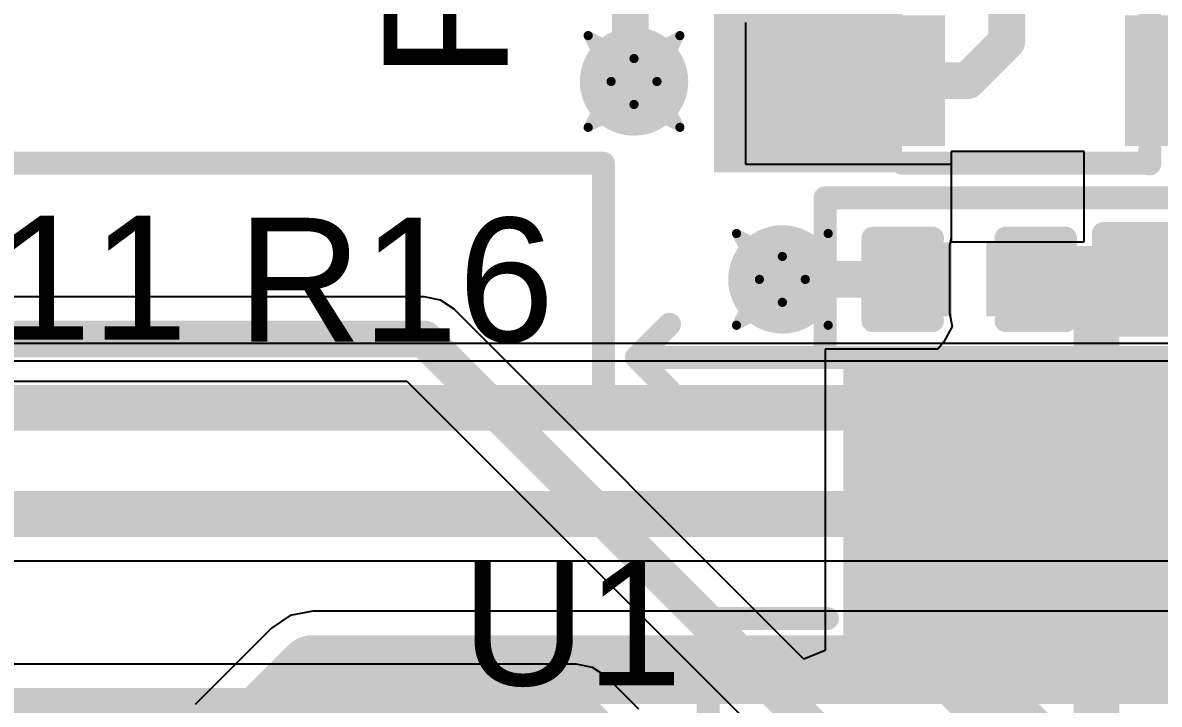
# Model space of a CAD drawing. Header units: inches. Extents: x -6 to 328, y -12 to 81.
# Drawn here: x 4.25 to 10.55, y 22.87 to 26.64 of the extents above; entities that cross this region are included whole.
import ezdxf

# ---------------------------------------------------------------- set-up
doc = ezdxf.new("R2010")
doc.units = ezdxf.units.IN
for name, color, linetype in [('Bottom Layer', 5, 'Continuous'), ('Drill Drawing', 1, 'Continuous'), ('Top Layer', 1, 'Continuous'), ('Top Overlay', 2, 'Continuous'), ('Top Paste', 8, 'Continuous'), ('Top Solder', 216, 'Continuous'), ('Via Holes', 16, 'Continuous')]:
    doc.layers.add(name, color=color, linetype=linetype)
doc.styles.add('Arial', font='', dxfattribs={"height": 0.2})
doc.styles.get('Arial').set_extended_font_data('Arial')

# ---------------------------------------------------------------- blocks, each defined once
blk = doc.blocks.new('LAN9255_ZMX019_9')
at = {"layer": 'Top Layer'}
for points in [[(-8.45, -4.5), (-6.95, -4.5), (-6.95, -4.7), (-8.45, -4.7)], [(-8.45, -4.9), (-6.95, -4.9), (-6.95, -5.1), (-8.45, -5.1)], [(-8.45, -5.3), (-6.95, -5.3), (-6.95, -5.5), (-8.45, -5.5)], [(-8.45, -5.7), (-6.95, -5.7), (-6.95, -5.9), (-8.45, -5.9)], [(-8.45, -6.1), (-6.95, -6.1), (-6.95, -6.3), (-8.45, -6.3)]]:
    blk.add_hatch(color=1, dxfattribs=at).paths.add_polyline_path(points)
at = {"layer": 'Top Paste'}
for points in [[(-8.45, -4.5), (-6.95, -4.5), (-6.95, -4.7), (-8.45, -4.7)], [(-8.45, -4.9), (-6.95, -4.9), (-6.95, -5.1), (-8.45, -5.1)], [(-8.45, -5.3), (-6.95, -5.3), (-6.95, -5.5), (-8.45, -5.5)], [(-8.45, -5.7), (-6.95, -5.7), (-6.95, -5.9), (-8.45, -5.9)], [(-8.45, -6.1), (-6.95, -6.1), (-6.95, -6.3), (-8.45, -6.3)]]:
    blk.add_hatch(color=8, dxfattribs=at).paths.add_polyline_path(points)
at = {"layer": 'Top Solder'}
for points in [[(-8.5516, -4.3984), (-6.8484, -4.3984), (-6.8484, -4.8016), (-8.5516, -4.8016)], [(-8.5516, -4.7984), (-6.8484, -4.7984), (-6.8484, -5.2016), (-8.5516, -5.2016)], [(-8.5516, -5.1984), (-6.8484, -5.1984), (-6.8484, -5.6016), (-8.5516, -5.6016)], [(-8.5516, -5.5984), (-6.8484, -5.5984), (-6.8484, -6.0016), (-8.5516, -6.0016)], [(-8.5516, -5.9984), (-6.8484, -5.9984), (-6.8484, -6.4016), (-8.5516, -6.4016)]]:
    blk.add_hatch(color=216, dxfattribs=at).paths.add_polyline_path(points)
at = {"layer": 'Top Overlay'}
for points in [[(-7.1628, -7.1501, 0.127, 0.127, 0), (-7.1628, -6.4897, 0.127, 0.127, 0)], [(-6.477, -7.1501, 0.127, 0.127, 0), (-7.1628, -7.1501, 0.127, 0.127, 0)]]:
    blk.add_lwpolyline(points, format="xyseb", dxfattribs=at)
for points in [[(-7.1945, -6.4897, 0.0635, 0.0635, 1), (-7.131, -6.4897, 0.0635, 0.0635, 1)], [(-7.1945, -7.1501, 0.0635, 0.0635, 1), (-7.131, -7.1501, 0.0635, 0.0635, 1)], [(-7.1945, -7.1501, 0.0635, 0.0635, 1), (-7.131, -7.1501, 0.0635, 0.0635, 1)]]:
    blk.add_lwpolyline(points, format="xyseb", close=True, dxfattribs=at)
blk = doc.blocks.new('R___0201_17')
at = {"layer": 'Top Layer'}
for points in [[(-0.41, 0.185), (-0.14, 0.185), (-0.14, -0.185), (-0.41, -0.185)], [(0.14, 0.185), (0.41, 0.185), (0.41, -0.185), (0.14, -0.185)]]:
    blk.add_hatch(color=1, dxfattribs=at).paths.add_polyline_path(points)
at = {"layer": 'Top Paste'}
for points in [[(-0.41, 0.185), (-0.14, 0.185), (-0.14, -0.185), (-0.41, -0.185)], [(0.14, 0.185), (0.41, 0.185), (0.41, -0.185), (0.14, -0.185)]]:
    blk.add_hatch(color=8, dxfattribs=at).paths.add_polyline_path(points)
at = {"layer": 'Top Solder'}
for points in [[(-0.465, 0.24), (-0.085, 0.24), (-0.085, -0.24), (-0.465, -0.24)], [(0.085, 0.24), (0.465, 0.24), (0.465, -0.24), (0.085, -0.24)]]:
    blk.add_hatch(color=216, dxfattribs=at).paths.add_polyline_path(points)
at = {"layer": 'Top Overlay'}
for points in [[(0.4826, 0.254, 0.127, 0.127, 0), (-0.4826, 0.254, 0.127, 0.127, 0)], [(-0.4826, 0.254, 0.127, 0.127, 0), (-0.4826, -0.254, 0.127, 0.127, 0)], [(0.4826, 0.254, 0.127, 0.127, 0), (0.4826, -0.254, 0.127, 0.127, 0)], [(0.4826, -0.254, 0.127, 0.127, 0), (-0.4826, -0.254, 0.127, 0.127, 0)]]:
    blk.add_lwpolyline(points, format="xyseb", dxfattribs=at)
for points in [[(-0.5143, 0.254, 0.0635, 0.0635, 1), (-0.4508, 0.254, 0.0635, 0.0635, 1)], [(-0.5143, 0.254, 0.0635, 0.0635, 1), (-0.4508, 0.254, 0.0635, 0.0635, 1)], [(0.4508, 0.254, 0.0635, 0.0635, 1), (0.5143, 0.254, 0.0635, 0.0635, 1)], [(0.4508, 0.254, 0.0635, 0.0635, 1), (0.5143, 0.254, 0.0635, 0.0635, 1)], [(-0.5143, -0.254, 0.0635, 0.0635, 1), (-0.4508, -0.254, 0.0635, 0.0635, 1)], [(-0.5143, -0.254, 0.0635, 0.0635, 1), (-0.4508, -0.254, 0.0635, 0.0635, 1)], [(0.4508, -0.254, 0.0635, 0.0635, 1), (0.5143, -0.254, 0.0635, 0.0635, 1)], [(0.4508, -0.254, 0.0635, 0.0635, 1), (0.5143, -0.254, 0.0635, 0.0635, 1)]]:
    blk.add_lwpolyline(points, format="xyseb", close=True, dxfattribs=at)
blk = doc.blocks.new('SOD_523F_48')
at = {"layer": 'Top Layer'}
for points in [[(-1.4, 0.26), (-0.6, 0.26), (-0.6, -0.26), (-1.4, -0.26)], [(0.6, 0.26), (1.4, 0.26), (1.4, -0.26), (0.6, -0.26)]]:
    blk.add_hatch(color=1, dxfattribs=at).paths.add_polyline_path(points)
at = {"layer": 'Top Overlay'}
for points in [[(0.7366, 0.3302), (1.778, 0.3302), (1.778, 0.508), (0.7366, 0.508)], [(1.4986, -0.381), (1.778, -0.381), (1.778, 0.3556), (1.4986, 0.3556)], [(0.7366, -0.508), (1.778, -0.508), (1.778, -0.3302), (0.7366, -0.3302)]]:
    blk.add_hatch(color=2, dxfattribs=at).paths.add_polyline_path(points)
at = {"layer": 'Top Paste'}
for points in [[(-1.4, 0.26), (-0.6, 0.26), (-0.6, -0.26), (-1.4, -0.26)], [(0.6, 0.26), (1.4, 0.26), (1.4, -0.26), (0.6, -0.26)]]:
    blk.add_hatch(color=8, dxfattribs=at).paths.add_polyline_path(points)
at = {"layer": 'Top Solder'}
for points in [[(-1.5016, 0.3616), (-0.4984, 0.3616), (-0.4984, -0.3616), (-1.5016, -0.3616)], [(0.4984, 0.3616), (1.5016, 0.3616), (1.5016, -0.3616), (0.4984, -0.3616)]]:
    blk.add_hatch(color=216, dxfattribs=at).paths.add_polyline_path(points)
at = {"layer": 'Top Overlay'}
for points in [[(-0.635, 0.461, 0.127, 0.127, 0), (-0.635, 0.381, 0.127, 0.127, 0)], [(0.7366, 0.4572, 0.127, 0.127, 0), (-0.635, 0.4572, 0.127, 0.127, 0)], [(-0.635, -0.3772, 0.127, 0.127, 0), (-0.635, -0.4572, 0.127, 0.127, 0)], [(0.7366, -0.4572, 0.127, 0.127, 0), (-0.635, -0.4572, 0.127, 0.127, 0)]]:
    blk.add_lwpolyline(points, format="xyseb", dxfattribs=at)
for points in [[(-0.6667, 0.461, 0.0635, 0.0635, 1), (-0.6032, 0.461, 0.0635, 0.0635, 1)], [(-0.6667, 0.4572, 0.0635, 0.0635, 1), (-0.6032, 0.4572, 0.0635, 0.0635, 1)], [(0.7048, 0.4572, 0.0635, 0.0635, 1), (0.7683, 0.4572, 0.0635, 0.0635, 1)], [(-0.6667, 0.381, 0.0635, 0.0635, 1), (-0.6032, 0.381, 0.0635, 0.0635, 1)], [(-0.6667, -0.3772, 0.0635, 0.0635, 1), (-0.6032, -0.3772, 0.0635, 0.0635, 1)], [(-0.6667, -0.4572, 0.0635, 0.0635, 1), (-0.6032, -0.4572, 0.0635, 0.0635, 1)], [(-0.6667, -0.4572, 0.0635, 0.0635, 1), (-0.6032, -0.4572, 0.0635, 0.0635, 1)], [(0.7048, -0.4572, 0.0635, 0.0635, 1), (0.7683, -0.4572, 0.0635, 0.0635, 1)]]:
    blk.add_lwpolyline(points, format="xyseb", close=True, dxfattribs=at)
blk = doc.blocks.new('CAP_0201_71')
at = {"layer": 'Top Layer'}
for points in [[(-0.45, 0.15), (-0.15, 0.15), (-0.15, -0.15), (-0.45, -0.15)], [(0.15, 0.15), (0.45, 0.15), (0.45, -0.15), (0.15, -0.15)]]:
    blk.add_hatch(color=1, dxfattribs=at).paths.add_polyline_path(points)
at = {"layer": 'Top Paste'}
for points in [[(-0.45, 0.15), (-0.15, 0.15), (-0.15, -0.15), (-0.45, -0.15)], [(0.15, 0.15), (0.45, 0.15), (0.45, -0.15), (0.15, -0.15)]]:
    blk.add_hatch(color=8, dxfattribs=at).paths.add_polyline_path(points)
at = {"layer": 'Top Solder'}
for points in [[(-0.505, 0.205), (-0.095, 0.205), (-0.095, -0.205), (-0.505, -0.205)], [(0.095, 0.205), (0.505, 0.205), (0.505, -0.205), (0.095, -0.205)]]:
    blk.add_hatch(color=216, dxfattribs=at).paths.add_polyline_path(points)
at = {"layer": 'Top Overlay'}
for points in [[(-0.2032, 0.2286, 0.127, 0.127, 0), (-0.5334, 0.2286, 0.127, 0.127, 0)], [(-0.5334, 0.2286, 0.127, 0.127, 0), (-0.5334, -0.2286, 0.127, 0.127, 0)], [(0.5334, 0.2286, 0.127, 0.127, 0), (0.2032, 0.2286, 0.127, 0.127, 0)], [(0.5334, 0.2286, 0.127, 0.127, 0), (0.5334, -0.2286, 0.127, 0.127, 0)], [(-0.2032, -0.2286, 0.127, 0.127, 0), (-0.5334, -0.2286, 0.127, 0.127, 0)], [(0.5334, -0.2286, 0.127, 0.127, 0), (0.2032, -0.2286, 0.127, 0.127, 0)]]:
    blk.add_lwpolyline(points, format="xyseb", dxfattribs=at)
for points in [[(-0.5651, 0.2286, 0.0635, 0.0635, 1), (-0.5016, 0.2286, 0.0635, 0.0635, 1)], [(-0.5651, 0.2286, 0.0635, 0.0635, 1), (-0.5016, 0.2286, 0.0635, 0.0635, 1)], [(-0.2349, 0.2286, 0.0635, 0.0635, 1), (-0.1714, 0.2286, 0.0635, 0.0635, 1)], [(0.1714, 0.2286, 0.0635, 0.0635, 1), (0.2349, 0.2286, 0.0635, 0.0635, 1)], [(0.5016, 0.2286, 0.0635, 0.0635, 1), (0.5651, 0.2286, 0.0635, 0.0635, 1)], [(0.5016, 0.2286, 0.0635, 0.0635, 1), (0.5651, 0.2286, 0.0635, 0.0635, 1)], [(-0.5651, -0.2286, 0.0635, 0.0635, 1), (-0.5016, -0.2286, 0.0635, 0.0635, 1)], [(-0.5651, -0.2286, 0.0635, 0.0635, 1), (-0.5016, -0.2286, 0.0635, 0.0635, 1)], [(-0.2349, -0.2286, 0.0635, 0.0635, 1), (-0.1714, -0.2286, 0.0635, 0.0635, 1)], [(0.1714, -0.2286, 0.0635, 0.0635, 1), (0.2349, -0.2286, 0.0635, 0.0635, 1)], [(0.5016, -0.2286, 0.0635, 0.0635, 1), (0.5651, -0.2286, 0.0635, 0.0635, 1)], [(0.5016, -0.2286, 0.0635, 0.0635, 1), (0.5651, -0.2286, 0.0635, 0.0635, 1)]]:
    blk.add_lwpolyline(points, format="xyseb", close=True, dxfattribs=at)

msp = doc.modelspace()

# ---------------------------------------------------------------- hatches: boundary and pattern name
at = {"layer": 'Bottom Layer'}
h = msp.add_hatch(color=5, dxfattribs=at)
edge = h.paths.add_edge_path()
edge.add_arc((7.6374, 26.3178), 0.3, 0, 360)
h = msp.add_hatch(color=5, dxfattribs=at)
edge = h.paths.add_edge_path()
edge.add_arc((8.4588, 25.2222), 0.3, 0, 360)
at = {"layer": 'Top Layer'}
h = msp.add_hatch(color=1, dxfattribs=at)
edge = h.paths.add_edge_path()
edge.add_arc((7.6374, 26.3178), 0.3, 0, 360)
h = msp.add_hatch(color=1, dxfattribs=at)
edge = h.paths.add_edge_path()
edge.add_arc((8.4588, 25.2222), 0.3, 0, 360)
msp.add_hatch(color=1, dxfattribs=at).paths.add_polyline_path([(9.6438, 25.0372), (10.5788, 25.0372), (10.5788, 25.4072), (9.6438, 25.4072)])
at = {"layer": 'Via Holes'}
h = msp.add_hatch(color=7, dxfattribs=at)
edge = h.paths.add_edge_path()
edge.add_arc((7.6374, 26.3178), 0.15, 0, 360)
h = msp.add_hatch(color=7, dxfattribs=at)
edge = h.paths.add_edge_path()
edge.add_arc((8.4588, 25.2222), 0.15, 0, 360)

# ---------------------------------------------------------------- linework, layer by layer
at = {"layer": 'Bottom Layer'}
for p, q in [((14.9365, 24.8666), (3.175, 24.8666)), ((14.943, 24.77), (3.3397, 24.77)), ((3.7098, 23.6649), (15.3014, 23.6649)), ((5.7339, 23.3611), (5.6289, 23.2909)), ((5.8578, 23.3857), (5.7339, 23.3611)), ((18.5674, 23.3857), (5.8578, 23.3857)), ((5.6289, 23.2909), (5.2067, 22.8687))]:
    msp.add_line(p, q, dxfattribs=at)
for points in [[(3.3397, 24.511, 0.254, 0.254, 0), (15.0503, 24.511, 0.254, 0.254, 0)], [(3.6025, 23.9239, 0.254, 0.254, 0), (15.3014, 23.9239, 0.254, 0.254, 0)], [(5.4356, 22.6398, 0.381, 0.381, 0), (5.8578, 23.062, 0.381, 0.381, 0)], [(5.8578, 23.062, 0.381, 0.381, 0), (9.4184, 23.062, 0.381, 0.381, 0)], [(9.4184, 23.062, 0.381, 0.381, 0), (10.1984, 22.282, 0.381, 0.381, 0)], [(9.4184, 23.062, 0.381, 0.381, 0), (18.998, 23.062, 0.381, 0.381, 0)]]:
    msp.add_lwpolyline(points, format="xyseb", dxfattribs=at)
for points in [[(5.7626, 23.062, 0.1905, 0.1905, 1), (5.9531, 23.062, 0.1905, 0.1905, 1)], [(5.7626, 23.062, 0.1905, 0.1905, 1), (5.9531, 23.062, 0.1905, 0.1905, 1)], [(9.3232, 23.062, 0.1905, 0.1905, 1), (9.5137, 23.062, 0.1905, 0.1905, 1)], [(9.3232, 23.062, 0.1905, 0.1905, 1), (9.5137, 23.062, 0.1905, 0.1905, 1)], [(9.3232, 23.062, 0.1905, 0.1905, 1), (9.5137, 23.062, 0.1905, 0.1905, 1)]]:
    msp.add_lwpolyline(points, format="xyseb", close=True, dxfattribs=at)
at = {"layer": 'Drill Drawing'}
for points in [[(7.3834, 26.5718, 0.0508, 0.0508, 0), (7.6374, 26.4448, 0.0508, 0.0508, 0)], [(7.3834, 26.5718, 0.0508, 0.0508, 0), (7.5104, 26.3178, 0.0508, 0.0508, 0)], [(7.6374, 26.4448, 0.0508, 0.0508, 0), (7.8914, 26.5718, 0.0508, 0.0508, 0)], [(7.7644, 26.3178, 0.0508, 0.0508, 0), (7.8914, 26.5718, 0.0508, 0.0508, 0)], [(7.3834, 26.0638, 0.0508, 0.0508, 0), (7.5104, 26.3178, 0.0508, 0.0508, 0)], [(7.7644, 26.3178, 0.0508, 0.0508, 0), (7.8914, 26.0638, 0.0508, 0.0508, 0)], [(7.3834, 26.0638, 0.0508, 0.0508, 0), (7.6374, 26.1908, 0.0508, 0.0508, 0)], [(7.6374, 26.1908, 0.0508, 0.0508, 0), (7.8914, 26.0638, 0.0508, 0.0508, 0)], [(8.2048, 25.4762, 0.0508, 0.0508, 0), (8.4588, 25.3492, 0.0508, 0.0508, 0)], [(8.2048, 25.4762, 0.0508, 0.0508, 0), (8.3318, 25.2222, 0.0508, 0.0508, 0)], [(8.4588, 25.3492, 0.0508, 0.0508, 0), (8.7128, 25.4762, 0.0508, 0.0508, 0)], [(8.5858, 25.2222, 0.0508, 0.0508, 0), (8.7128, 25.4762, 0.0508, 0.0508, 0)], [(8.2048, 24.9682, 0.0508, 0.0508, 0), (8.3318, 25.2222, 0.0508, 0.0508, 0)], [(8.5858, 25.2222, 0.0508, 0.0508, 0), (8.7128, 24.9682, 0.0508, 0.0508, 0)], [(8.2048, 24.9682, 0.0508, 0.0508, 0), (8.4588, 25.0952, 0.0508, 0.0508, 0)], [(8.4588, 25.0952, 0.0508, 0.0508, 0), (8.7128, 24.9682, 0.0508, 0.0508, 0)]]:
    msp.add_lwpolyline(points, format="xyseb", dxfattribs=at)
for points in [[(7.3707, 26.5718, 0.0254, 0.0254, 1), (7.3961, 26.5718, 0.0254, 0.0254, 1)], [(7.3707, 26.5718, 0.0254, 0.0254, 1), (7.3961, 26.5718, 0.0254, 0.0254, 1)], [(7.8787, 26.5718, 0.0254, 0.0254, 1), (7.9041, 26.5718, 0.0254, 0.0254, 1)], [(7.8787, 26.5718, 0.0254, 0.0254, 1), (7.9041, 26.5718, 0.0254, 0.0254, 1)], [(7.6247, 26.4448, 0.0254, 0.0254, 1), (7.6501, 26.4448, 0.0254, 0.0254, 1)], [(7.6247, 26.4448, 0.0254, 0.0254, 1), (7.6501, 26.4448, 0.0254, 0.0254, 1)], [(7.4977, 26.3178, 0.0254, 0.0254, 1), (7.5231, 26.3178, 0.0254, 0.0254, 1)], [(7.4977, 26.3178, 0.0254, 0.0254, 1), (7.5231, 26.3178, 0.0254, 0.0254, 1)], [(7.7517, 26.3178, 0.0254, 0.0254, 1), (7.7771, 26.3178, 0.0254, 0.0254, 1)], [(7.7517, 26.3178, 0.0254, 0.0254, 1), (7.7771, 26.3178, 0.0254, 0.0254, 1)], [(7.6247, 26.1908, 0.0254, 0.0254, 1), (7.6501, 26.1908, 0.0254, 0.0254, 1)], [(7.6247, 26.1908, 0.0254, 0.0254, 1), (7.6501, 26.1908, 0.0254, 0.0254, 1)], [(7.3707, 26.0638, 0.0254, 0.0254, 1), (7.3961, 26.0638, 0.0254, 0.0254, 1)], [(7.3707, 26.0638, 0.0254, 0.0254, 1), (7.3961, 26.0638, 0.0254, 0.0254, 1)], [(7.8787, 26.0638, 0.0254, 0.0254, 1), (7.9041, 26.0638, 0.0254, 0.0254, 1)], [(7.8787, 26.0638, 0.0254, 0.0254, 1), (7.9041, 26.0638, 0.0254, 0.0254, 1)], [(8.1921, 25.4762, 0.0254, 0.0254, 1), (8.2175, 25.4762, 0.0254, 0.0254, 1)], [(8.1921, 25.4762, 0.0254, 0.0254, 1), (8.2175, 25.4762, 0.0254, 0.0254, 1)], [(8.7001, 25.4762, 0.0254, 0.0254, 1), (8.7255, 25.4762, 0.0254, 0.0254, 1)], [(8.7001, 25.4762, 0.0254, 0.0254, 1), (8.7255, 25.4762, 0.0254, 0.0254, 1)], [(8.4461, 25.3492, 0.0254, 0.0254, 1), (8.4715, 25.3492, 0.0254, 0.0254, 1)], [(8.4461, 25.3492, 0.0254, 0.0254, 1), (8.4715, 25.3492, 0.0254, 0.0254, 1)], [(8.3191, 25.2222, 0.0254, 0.0254, 1), (8.3445, 25.2222, 0.0254, 0.0254, 1)], [(8.3191, 25.2222, 0.0254, 0.0254, 1), (8.3445, 25.2222, 0.0254, 0.0254, 1)], [(8.5731, 25.2222, 0.0254, 0.0254, 1), (8.5985, 25.2222, 0.0254, 0.0254, 1)], [(8.5731, 25.2222, 0.0254, 0.0254, 1), (8.5985, 25.2222, 0.0254, 0.0254, 1)], [(8.4461, 25.0952, 0.0254, 0.0254, 1), (8.4715, 25.0952, 0.0254, 0.0254, 1)], [(8.4461, 25.0952, 0.0254, 0.0254, 1), (8.4715, 25.0952, 0.0254, 0.0254, 1)], [(8.1921, 24.9682, 0.0254, 0.0254, 1), (8.2175, 24.9682, 0.0254, 0.0254, 1)], [(8.1921, 24.9682, 0.0254, 0.0254, 1), (8.2175, 24.9682, 0.0254, 0.0254, 1)], [(8.7001, 24.9682, 0.0254, 0.0254, 1), (8.7255, 24.9682, 0.0254, 0.0254, 1)], [(8.7001, 24.9682, 0.0254, 0.0254, 1), (8.7255, 24.9682, 0.0254, 0.0254, 1)]]:
    msp.add_lwpolyline(points, format="xyseb", close=True, dxfattribs=at)
at = {"layer": 'Top Layer'}
for p, q in [((8.2556, 26.6448), (8.2556, 25.8592)), ((10.1304, 25.9294), (9.394, 25.9294)), ((9.394, 25.9294), (9.394, 25.4318)), ((10.1304, 25.4304), (10.1304, 25.9294)), ((8.2556, 25.8592), (9.394, 25.8592)), ((9.394, 25.8592), (9.394, 25.4531)), ((9.394, 25.4531), (9.3848, 25.4072)), ((9.394, 25.4318), (9.3926, 25.4304)), ((9.3926, 25.4304), (10.1304, 25.4304)), ((9.3848, 25.4072), (9.3848, 25.0372)), ((6.4759, 25.1251), (-3.6838, 25.1251)), ((6.5651, 25.1073), (6.4759, 25.1251)), ((6.6407, 25.0568), (6.5651, 25.1073)), ((8.5779, 23.1196), (6.6407, 25.0568)), ((9.3848, 25.0372), (9.3997, 24.9622)), ((9.3997, 24.9622), (9.3539, 24.8761)), ((9.3539, 24.8761), (9.3205, 24.8352)), ((9.3205, 24.8352), (8.6952, 24.8352)), ((8.6952, 24.8352), (8.6952, 23.1682)), ((-3.6838, 24.6589), (6.3793, 24.6589)), ((6.3793, 24.6589), (8.2357, 22.8025)), ((8.6952, 23.1682), (8.5779, 23.1196)), ((7.3174, 23.0915), (4.119, 23.0915)), ((7.4066, 23.0738), (7.3174, 23.0915)), ((7.4822, 23.0232), (7.4066, 23.0738)), ((7.6632, 22.8422), (7.4822, 23.0232))]:
    msp.add_line(p, q, dxfattribs=at)
for points in [[(9.702, 26.5397, 0.2032, 0.2032, 0), (9.702, 27.9741, 0.2032, 0.2032, 0)], [(7.617, 26.3106, 0.2032, 0.2032, 0), (7.617, 26.9256, 0.2032, 0.2032, 0)], [(9.4847, 26.3224, 0.2032, 0.2032, 0), (9.702, 26.5397, 0.2032, 0.2032, 0)], [(8.8588, 26.3224, 0.2032, 0.2032, 0), (9.4847, 26.3224, 0.2032, 0.2032, 0)], [(8.4588, 25.2222, 0.2032, 0.2032, 0), (9.1938, 25.2222, 0.2032, 0.2032, 0)], [(10.1113, 25.2222, 0.2032, 0.2032, 0), (10.115, 25.2222, 0.2032, 0.2032, 0)], [(10.115, 25.2222, 0.2032, 0.2032, 0), (10.1984, 25.1388, 0.2032, 0.2032, 0)], [(10.4438, 25.1722, 0.2032, 0.2032, 0), (10.4438, 25.2222, 0.2032, 0.2032, 0)], [(10.1984, 23.882, 0.254, 0.254, 0), (10.1984, 25.1388, 0.254, 0.254, 0)], [(-4.022, 24.892, 0.2032, 0.2032, 0), (6.4759, 24.892, 0.2032, 0.2032, 0)], [(6.4759, 24.892, 0.2032, 0.2032, 0), (9.7936, 21.5743, 0.2032, 0.2032, 0)], [(10.1984, 22.282, 0.254, 0.254, 0), (10.1984, 23.882, 0.254, 0.254, 0)], [(4.119, 22.8584, 0.2032, 0.2032, 0), (7.3174, 22.8584, 0.2032, 0.2032, 0)], [(7.3174, 22.8584, 0.2032, 0.2032, 0), (7.4984, 22.6774, 0.2032, 0.2032, 0)]]:
    msp.add_lwpolyline(points, format="xyseb", dxfattribs=at)
for points in [[(9.6512, 26.5397, 0.1016, 0.1016, 1), (9.7528, 26.5397, 0.1016, 0.1016, 1)], [(9.6512, 26.5397, 0.1016, 0.1016, 1), (9.7528, 26.5397, 0.1016, 0.1016, 1)], [(7.5662, 26.3106, 0.1016, 0.1016, 1), (7.6678, 26.3106, 0.1016, 0.1016, 1)], [(8.808, 26.3224, 0.1016, 0.1016, 1), (8.9096, 26.3224, 0.1016, 0.1016, 1)], [(9.4339, 26.3224, 0.1016, 0.1016, 1), (9.5355, 26.3224, 0.1016, 0.1016, 1)], [(9.4339, 26.3224, 0.1016, 0.1016, 1), (9.5355, 26.3224, 0.1016, 0.1016, 1)], [(8.408, 25.2222, 0.1016, 0.1016, 1), (8.5096, 25.2222, 0.1016, 0.1016, 1)], [(9.143, 25.2222, 0.1016, 0.1016, 1), (9.2446, 25.2222, 0.1016, 0.1016, 1)], [(10.0605, 25.2222, 0.1016, 0.1016, 1), (10.1621, 25.2222, 0.1016, 0.1016, 1)], [(10.0642, 25.2222, 0.1016, 0.1016, 1), (10.1658, 25.2222, 0.1016, 0.1016, 1)], [(10.0642, 25.2222, 0.1016, 0.1016, 1), (10.1658, 25.2222, 0.1016, 0.1016, 1)], [(10.393, 25.2222, 0.1016, 0.1016, 1), (10.4946, 25.2222, 0.1016, 0.1016, 1)], [(10.1349, 25.1388, 0.127, 0.127, 1), (10.2619, 25.1388, 0.127, 0.127, 1)], [(10.1476, 25.1388, 0.1016, 0.1016, 1), (10.2492, 25.1388, 0.1016, 0.1016, 1)], [(10.393, 25.1722, 0.1016, 0.1016, 1), (10.4946, 25.1722, 0.1016, 0.1016, 1)], [(6.4251, 24.892, 0.1016, 0.1016, 1), (6.5267, 24.892, 0.1016, 0.1016, 1)], [(6.4251, 24.892, 0.1016, 0.1016, 1), (6.5267, 24.892, 0.1016, 0.1016, 1)], [(10.1349, 23.882, 0.127, 0.127, 1), (10.2619, 23.882, 0.127, 0.127, 1)], [(10.1349, 23.882, 0.127, 0.127, 1), (10.2619, 23.882, 0.127, 0.127, 1)], [(7.2666, 22.8584, 0.1016, 0.1016, 1), (7.3682, 22.8584, 0.1016, 0.1016, 1)], [(7.2666, 22.8584, 0.1016, 0.1016, 1), (7.3682, 22.8584, 0.1016, 0.1016, 1)]]:
    msp.add_lwpolyline(points, format="xyseb", close=True, dxfattribs=at)
at = {"layer": 'Top Overlay'}
for points in [[(2.9718, 25.8652, 0.127, 0.127, 0), (7.1374, 25.8652, 0.127, 0.127, 0)], [(7.1374, 25.8652, 0.127, 0.127, 0), (7.4676, 25.8652, 0.127, 0.127, 0)], [(7.4676, 24.632, 0.127, 0.127, 0), (7.4676, 25.8652, 0.127, 0.127, 0)], [(8.6952, 24.8352, 0.127, 0.127, 0), (8.6952, 25.6736, 0.127, 0.127, 0)], [(8.6952, 25.6736, 0.127, 0.127, 0), (11.3644, 25.6736, 0.127, 0.127, 0)], [(7.6508, 24.7904, 0.127, 0.127, 0), (7.834, 24.9736, 0.127, 0.127, 0)], [(7.4676, 24.511, 0.127, 0.127, 0), (7.4676, 24.7904, 0.127, 0.127, 0)], [(7.6508, 24.7904, 0.127, 0.127, 0), (7.834, 24.6072, 0.127, 0.127, 0)], [(7.6508, 24.7904, 0.127, 0.127, 0), (7.8994, 24.7904, 0.127, 0.127, 0)], [(7.8994, 24.7904, 0.127, 0.127, 0), (8.763, 24.7904, 0.127, 0.127, 0)], [(8.763, 24.7904, 0.127, 0.127, 0), (8.9604, 24.7904, 0.127, 0.127, 0)], [(8.9604, 24.7904, 0.127, 0.127, 0), (9.1636, 24.7904, 0.127, 0.127, 0)], [(9.1636, 24.7904, 0.127, 0.127, 0), (11.2014, 24.7904, 0.127, 0.127, 0)], [(2.9718, 24.511, 0.127, 0.127, 0), (7.4676, 24.511, 0.127, 0.127, 0)]]:
    msp.add_lwpolyline(points, format="xyseb", dxfattribs=at)
for points in [[(7.1056, 25.8652, 0.0635, 0.0635, 1), (7.1691, 25.8652, 0.0635, 0.0635, 1)], [(7.1056, 25.8652, 0.0635, 0.0635, 1), (7.1691, 25.8652, 0.0635, 0.0635, 1)], [(7.4358, 25.8652, 0.0635, 0.0635, 1), (7.4993, 25.8652, 0.0635, 0.0635, 1)], [(7.4358, 25.8652, 0.0635, 0.0635, 1), (7.4993, 25.8652, 0.0635, 0.0635, 1)], [(8.6634, 25.6736, 0.0635, 0.0635, 1), (8.7269, 25.6736, 0.0635, 0.0635, 1)], [(8.6634, 25.6736, 0.0635, 0.0635, 1), (8.7269, 25.6736, 0.0635, 0.0635, 1)], [(7.8022, 24.9736, 0.0635, 0.0635, 1), (7.8657, 24.9736, 0.0635, 0.0635, 1)], [(8.6634, 24.8352, 0.0635, 0.0635, 1), (8.7269, 24.8352, 0.0635, 0.0635, 1)], [(7.4358, 24.7904, 0.0635, 0.0635, 1), (7.4993, 24.7904, 0.0635, 0.0635, 1)], [(7.619, 24.7904, 0.0635, 0.0635, 1), (7.6825, 24.7904, 0.0635, 0.0635, 1)], [(7.619, 24.7904, 0.0635, 0.0635, 1), (7.6825, 24.7904, 0.0635, 0.0635, 1)], [(7.619, 24.7904, 0.0635, 0.0635, 1), (7.6825, 24.7904, 0.0635, 0.0635, 1)], [(7.8677, 24.7904, 0.0635, 0.0635, 1), (7.9312, 24.7904, 0.0635, 0.0635, 1)], [(7.8677, 24.7904, 0.0635, 0.0635, 1), (7.9312, 24.7904, 0.0635, 0.0635, 1)], [(8.7312, 24.7904, 0.0635, 0.0635, 1), (8.7947, 24.7904, 0.0635, 0.0635, 1)], [(8.7312, 24.7904, 0.0635, 0.0635, 1), (8.7947, 24.7904, 0.0635, 0.0635, 1)], [(8.9286, 24.7904, 0.0635, 0.0635, 1), (8.9921, 24.7904, 0.0635, 0.0635, 1)], [(8.9286, 24.7904, 0.0635, 0.0635, 1), (8.9921, 24.7904, 0.0635, 0.0635, 1)], [(9.1318, 24.7904, 0.0635, 0.0635, 1), (9.1953, 24.7904, 0.0635, 0.0635, 1)], [(9.1318, 24.7904, 0.0635, 0.0635, 1), (9.1953, 24.7904, 0.0635, 0.0635, 1)], [(7.4358, 24.632, 0.0635, 0.0635, 1), (7.4993, 24.632, 0.0635, 0.0635, 1)], [(7.8022, 24.6072, 0.0635, 0.0635, 1), (7.8657, 24.6072, 0.0635, 0.0635, 1)], [(7.4358, 24.511, 0.0635, 0.0635, 1), (7.4993, 24.511, 0.0635, 0.0635, 1)], [(7.4358, 24.511, 0.0635, 0.0635, 1), (7.4993, 24.511, 0.0635, 0.0635, 1)]]:
    msp.add_lwpolyline(points, format="xyseb", close=True, dxfattribs=at)

# ---------------------------------------------------------------- block references
for name, p, rotation in [('SOD_523F_48', (9.8588, 26.3224), 180), ('CAP_0201_71', (9.4938, 25.2222), 180), ('R___0201_17', (10.7188, 25.2222), 180), ('LAN9255_ZMX019_9', (15.1984, 16.182), 270)]:
    msp.add_blockref(name, p, dxfattribs=dict(rotation=rotation))

# ---------------------------------------------------------------- texts
at = {"layer": 'Top Overlay', "style": 'Arial'}
msp.add_text('R14', height=0.6858, rotation=90, dxfattribs=at).set_placement((6.9375, 26.331))
for s, p in [('C11', (3.4086, 24.8884)), ('R16', (5.4387, 24.8775)), ('U1', (6.6803, 22.9744))]:
    msp.add_text(s, height=0.6858, dxfattribs=at).set_placement(p)

doc.saveas('drawing.dxf')
